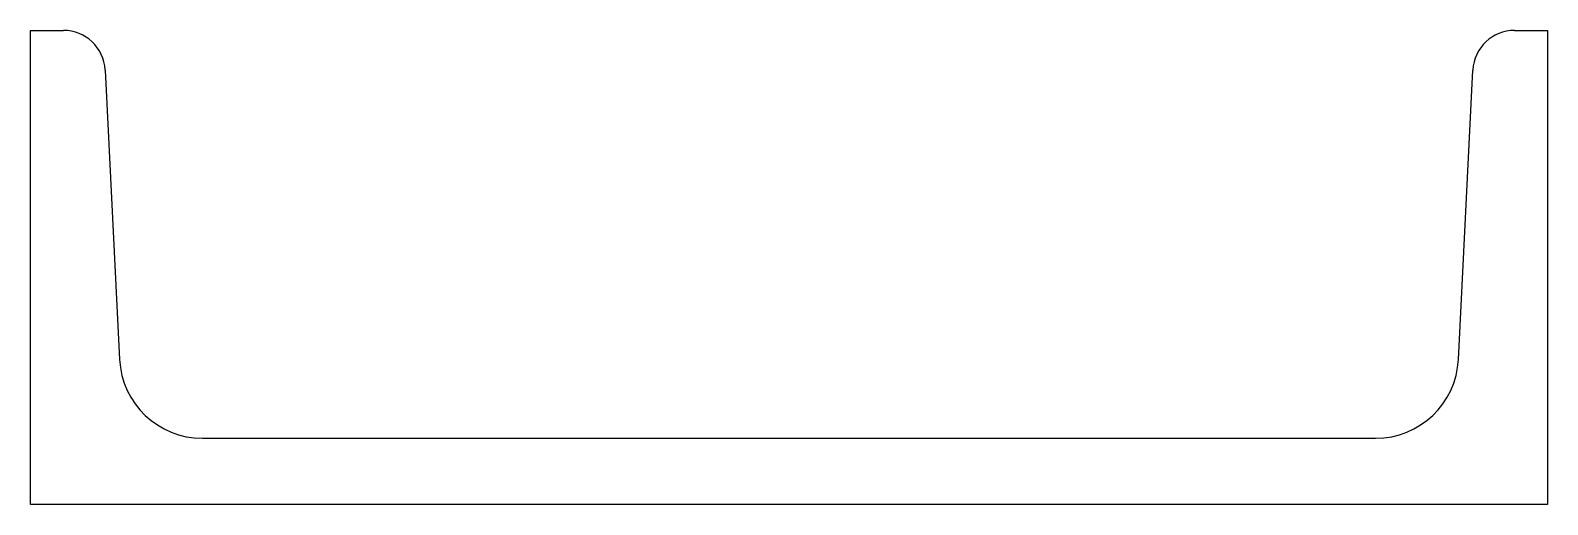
# Model space of a CAD drawing. Extents: x -160 to 160, y 0 to 100.
import ezdxf

# ---------------------------------------------------------------- set-up
doc = ezdxf.new("R2010")
doc.units = 0

msp = doc.modelspace()

# ---------------------------------------------------------------- linework, layer by layer
for p, q in [((-160, 0), (-160, 100)), ((-160, 100), (-153.02, 100)), ((153.02, 100), (160, 100)), ((160, 100), (160, 0)), ((-144.23, 91.64), (-141.18, 30.63)), ((141.18, 30.63), (144.23, 91.64)), ((-123.7, 14), (123.7, 14)), ((160, 0), (-160, 0))]:
    msp.add_line(p, q)
for centre, radius, start, end in [((-153.02, 91.2), 8.8, 2.86, 90), ((153.02, 91.2), 8.8, 90, 177.14), ((-123.7, 31.5), 17.5, 182.86, 270), ((123.7, 31.5), 17.5, 270, 357.14)]:
    msp.add_arc(centre, radius, start, end)

doc.saveas('drawing.dxf')
